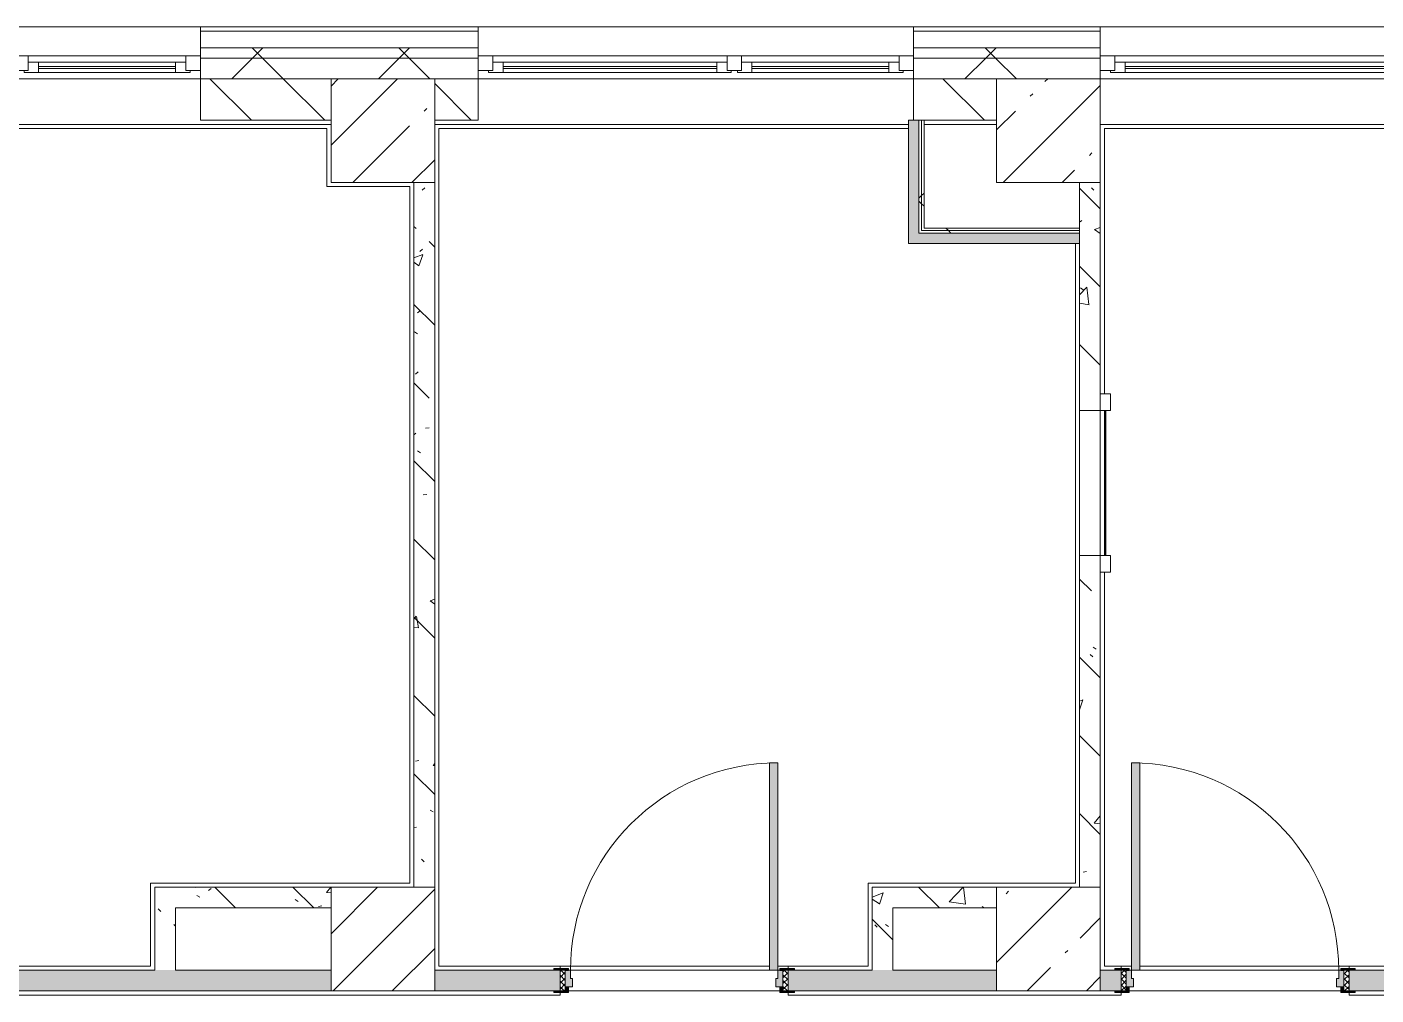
# Model space of a CAD drawing. Header units: millimetres. Extents: x 81368 to 286493, y -8553 to 29000.
# Drawn here: x 231557 to 238063, y 22680 to 27350 of the extents above; entities that cross this region are included whole.
import ezdxf

# ---------------------------------------------------------------- set-up
doc = ezdxf.new("R2010")
doc.units = ezdxf.units.MM
for name, color, linetype, lineweight, true_color in [('A-DOOR-5', 7, 'Continuous', 5, 0xe2e2e2), ('A-DOOR-6', 7, 'Continuous', 5, 0xaaaaaa), ('A-DOOR-FRAM-4', 7, 'Continuous', 5, 0xe2e2e2), ('A-DOOR-FRAM-5', 7, 'Continuous', 5, 0xaaaaaa), ('A-FLOR-3', 7, 'Continuous', 5, 0xaaaaaa), ('I-WALL-5', 7, 'Continuous', 9, 0xe7e7e7), ('I-WALL-8', 7, 'Continuous', 5, 0x787878)]:
    doc.layers.add(name, color=color, linetype=linetype, lineweight=lineweight, true_color=true_color)
for name, color, linetype, lineweight in [('A-GLAZ-2', 7, 'Continuous', 5), ('A-WALL', 7, 'Continuous', 9), ('A-WALL-6', 7, 'Continuous', 5), ('I-WALL-6', 7, 'Continuous', 5), ('S-COLS-1', 7, 'Continuous', 5)]:
    doc.layers.add(name, color=color, linetype=linetype, lineweight=lineweight)
pattern_1 = [(45, (159482.88, 0), (-285.1231, 285.1231), []), (45, (159768, 0), (-285.1231, 285.1231), [504.031, -100.806, 16.764, -84.042])]
pattern_2 = [(135, (159482.9, 0), (-377.1708, -377.1708), [533.4, -88.9, 17.78, -88.9]), (135, (159482.9, 376.94), (-377.1708, -377.1708), []), (50, (159482.9, 0), (637.6445, -55.7866), [66.675, -733.425]), (355, (159482.9, 0), (-123.3494, 668.699), [53.34, -586.74]), (100.451, (159536, -4.65), (514.299, 612.908), [56.665, -623.315]), (46.184, (159482.9, 177.8), (948.7764, -147.15), [100.012, -1100.137]), (96.636, (159561.9, 165.5), (830.909, 865.997), [84.998, -934.973]), (351.184, (159482.9, 177.8), (830.918, 865.988), [80.01, -880.11]), (21, (159571.8, 133.35), (530.6506, -357.9283), [66.675, -733.425]), (326, (159571.8, 133.35), (216.308, 644.6585), [53.34, -586.74]), (71.451, (159616, 103.5), (746.9596, 286.7243), [56.665, -623.315]), (37.5, (159482.88, 0), (10.81053, 295.9426), [16.764, -562.864, 16.764, -578.866, -588.962]), (37.5, (159482.88, 0), (10.81053, 295.9426), [-1175.258, 16.764, -572.198]), (7.5, (159482.88, 0), (233.8692, 350.6318), [16.764, -322.834, 16.764, -549.529, -224.472]), (7.5, (159482.88, 0), (233.8692, 350.6318), [-905.891, 16.764, -207.708]), (327.5, (159284.63, 0), (474.5678, -20.0513), [16.764, -205.486, 16.764, -676.656, -920.115]), (327.5, (159284.63, 0), (474.5678, -20.0513), [-915.67, 16.764, -903.351]), (317.5, (159195.73, 0), (518.4522, 88.9934), [16.764, -272.161, 16.764, -443.738, -653.415]), (317.5, (159195.73, 0), (518.4522, 88.9934), [-749.427, 16.764, -636.651])]
pattern_3 = [(135, (1751.41, 114.685), (-14.14214, -14.14214), []), (225, (1751.41, 114.685), (14.14214, -14.14214), [])]
pattern_4 = [(45, (-371.384, 114.685), (-14.1421, 14.1421), []), (135, (-371.384, 114.685), (-14.1421, -14.1421), [])]
pattern_5 = [(45, (159482.9, 0), (-353.5534, 353.5534), []), (135, (159482.9, 0), (-353.5534, -353.5534), [])]
pattern_6 = [(45, (159482.9, 0), (-530.33, 530.33), []), (135, (159482.9, 0), (-530.33, -530.33), [])]

# ---------------------------------------------------------------- blocks, each defined once
blk = doc.blocks.new('110_Дверь_СКБ_1Ст_Внутренняя1 - Д-11п 1100x2100h_кладовые _все__ коридор _между помещениями блока столовой__ моечные _все_ 2-32102277-1_2_3_птичка')
at = {"layer": 'A-DOOR-5'}
h = blk.add_hatch(color=256, dxfattribs=at)
h.paths.add_polyline_path([(-477.5, -30), (-477.5, 10), (-487.5, 10), (-487.5, 50), (-512.5, 50), (-512.5, -30), (-487.5, -30)])
h.paths.add_polyline_path([(537.5, -30), (537.5, 50), (512.5, 50), (512.5, 10), (502.5, 10), (502.5, -30), (512.5, -30)])
at = {"layer": 'A-DOOR-6'}
h = blk.add_hatch(dxfattribs=at)
h.set_pattern_fill('FP_17', color=256, style=0, pattern_type=2)
h.set_pattern_definition(pattern_3)
h.paths.add_polyline_path([(537.5, -50), (562.5, -50), (562.5, 50), (537.5, 50)])
at = {"layer": 'A-DOOR-FRAM-4'}
for points in [[(-447.5, 50), (-447.5, 1050), (-487.5, 1050), (-487.5, 50)], [(-567.5, 50), (-497.5, 50), (-497.5, 58), (-567.5, 58)], [(562.5, 50), (592.5, 50), (592.5, 58), (522.5, 58), (522.5, 50), (542.6, 50)], [(-567.5, -58), (-497.5, -58), (-497.5, -50), (-567.5, -50)], [(-497.5, -50), (-497.5, -30), (-512.5, -30), (-512.5, -50)], [(537.5, -50), (537.5, -30), (522.5, -30), (522.5, -50)], [(560.5, -58), (592.5, -58), (592.5, -50), (522.5, -51.4), (522.5, -58)]]:
    blk.add_hatch(color=256, dxfattribs=at).paths.add_polyline_path(points)
at = {"layer": 'A-DOOR-FRAM-5'}
h = blk.add_hatch(dxfattribs=at)
h.set_pattern_fill('FP_18', color=256, style=0, pattern_type=2)
h.set_pattern_definition(pattern_4)
h.paths.add_polyline_path([(-537.5, -50), (-512.5, -50), (-512.5, 50), (-537.5, 50)])
at = {"layer": 'A-DOOR-6'}
for p, q in [((-487.5, 1050), (-487.5, 50)), ((-447.5, 1050), (-487.5, 1050)), ((-447.5, 50), (-447.5, 1050)), ((-487.5, 50), (-447.5, 50))]:
    blk.add_line(p, q, dxfattribs=at)
blk.add_arc((-487.5, 50), 1000, 360, 90, dxfattribs=at)
at = {"layer": 'A-DOOR-FRAM-5'}
for p, q in [((-497.5, 58), (-567.5, 58)), ((-567.5, 58), (-567.5, 50)), ((-567.5, 50), (-497.5, 50)), ((-512.5, 50), (-537.5, 50)), ((-537.5, 50), (-537.5, -50)), ((-487.5, 50), (-512.5, 50)), ((-512.5, 50), (-512.5, -30)), ((-512.5, -50), (-512.5, 50)), ((-497.5, 50), (-512.5, 50)), ((-512.5, 50), (-512.5, 49)), ((-512.5, 49), (-497.5, 49)), ((-497.5, 50), (-497.5, 58)), ((-497.5, 49), (-497.5, 50)), ((-487.5, 10), (-487.5, 50)), ((-477.5, 10), (-487.5, 10)), ((-477.5, -30), (-477.5, 10)), ((512.5, 10), (502.5, 10)), ((502.5, 10), (502.5, -30)), ((512.5, 50), (512.5, 10)), ((537.5, 50), (512.5, 50)), ((592.5, 58), (522.5, 58)), ((522.5, 58), (522.5, 50)), ((537.5, 50), (522.5, 50)), ((522.5, 50), (522.5, 49)), ((522.5, 50), (592.5, 50)), ((522.5, 49), (537.5, 49)), ((537.5, -30), (537.5, 50)), ((562.5, 50), (537.5, 50)), ((537.5, 50), (537.5, -50)), ((537.5, 49), (537.5, 50)), ((562.5, -50), (562.5, 50)), ((592.5, 50), (592.5, 58)), ((-497.5, -50), (-567.5, -50)), ((-567.5, -50), (-567.5, -58)), ((-567.5, -58), (-497.5, -58)), ((-537.5, -50), (-512.5, -50)), ((-512.5, -30), (-477.5, -30)), ((-497.5, -30), (-512.5, -30)), ((-512.5, -30), (-512.5, -50)), ((-512.5, -50), (-497.5, -50)), ((-497.5, -50), (-497.5, -30)), ((-497.5, -58), (-497.5, -50)), ((502.5, -30), (537.5, -30)), ((537.5, -30), (522.5, -30)), ((522.5, -30), (522.5, -50)), ((522.5, -50), (537.5, -50)), ((592.5, -50), (522.5, -50)), ((522.5, -50), (522.5, -58)), ((522.5, -58), (592.5, -58)), ((537.5, -50), (537.5, -30)), ((537.5, -50), (562.5, -50)), ((592.5, -58), (592.5, -50))]:
    blk.add_line(p, q, dxfattribs=at)
blk = doc.blocks.new('110_Дверь_СКБ_1Ст_Внутренняя1 - Д-11 1100x2100h_кладовые _все__ коридор _между помещениями блока столовой__ моечные _все_-32089444-1_2_3_птичка')
at = {"layer": 'A-DOOR-5'}
h = blk.add_hatch(color=256, dxfattribs=at)
h.paths.add_polyline_path([(502.5, -30), (537.5, -30), (537.5, 50), (512.5, 50), (512.5, 10), (502.5, 10), (502.5, -6)])
h.paths.add_polyline_path([(-477.5, -30), (-477.5, 10), (-487.5, 10), (-487.5, 50), (-512.5, 50), (-512.5, -30), (-487.5, -30)])
at = {"layer": 'A-DOOR-6'}
h = blk.add_hatch(dxfattribs=at)
h.set_pattern_fill('FP_17', color=256, style=0, pattern_type=2)
h.set_pattern_definition(pattern_3)
h.paths.add_polyline_path([(562.5, -50), (562.5, 50), (537.5, 50), (537.5, -50)])
at = {"layer": 'A-DOOR-FRAM-4'}
for points in [[(512.5, 50), (512.5, 1050), (472.5, 1050), (472.5, 50)], [(-512.5, 50), (-497.5, 50), (-497.5, 58), (-567.5, 58), (-567.5, 50), (-537.5, 50)], [(592.5, 50), (592.5, 58), (522.5, 58), (522.5, 50), (562.5, 50)], [(-567.5, -58), (-497.5, -58), (-497.5, -50), (-567.5, -50)], [(-497.5, -50), (-497.5, -30), (-512.5, -30), (-512.5, -50)], [(522.5, -50), (537.5, -50), (537.5, -30), (522.5, -30)], [(592.5, -58), (592.5, -50), (522.5, -50), (522.5, -58), (562.5, -58)]]:
    blk.add_hatch(color=256, dxfattribs=at).paths.add_polyline_path(points)
at = {"layer": 'A-DOOR-FRAM-5'}
h = blk.add_hatch(dxfattribs=at)
h.set_pattern_fill('FP_18', color=256, style=0, pattern_type=2)
h.set_pattern_definition(pattern_4)
h.paths.add_polyline_path([(-537.5, -50), (-512.5, -50), (-512.5, 50), (-537.5, 50)])
at = {"layer": 'A-DOOR-6'}
for p, q in [((512.5, 1050), (472.5, 1050)), ((472.5, 1050), (472.5, 50)), ((512.5, 50), (512.5, 1050)), ((472.5, 50), (512.5, 50))]:
    blk.add_line(p, q, dxfattribs=at)
blk.add_arc((512.5, 50), 1000, 90, 180, dxfattribs=at)
at = {"layer": 'A-DOOR-FRAM-5'}
for p, q in [((-497.5, 58), (-567.5, 58)), ((-567.5, 58), (-567.5, 50)), ((-567.5, 50), (-497.5, 50)), ((-512.5, 50), (-537.5, 50)), ((-537.5, 50), (-537.5, -50)), ((-487.5, 50), (-512.5, 50)), ((-512.5, 50), (-512.5, -30)), ((-512.5, -50), (-512.5, 50)), ((-497.5, 50), (-512.5, 50)), ((-512.5, 50), (-512.5, 49)), ((-512.5, 49), (-497.5, 49)), ((-497.5, 50), (-497.5, 58)), ((-497.5, 49), (-497.5, 50)), ((-487.5, 10), (-487.5, 50)), ((-477.5, 10), (-487.5, 10)), ((-477.5, -30), (-477.5, 10)), ((512.5, 10), (502.5, 10)), ((502.5, 10), (502.5, -30)), ((512.5, 50), (512.5, 10)), ((537.5, 50), (512.5, 50)), ((592.5, 58), (522.5, 58)), ((522.5, 58), (522.5, 50)), ((537.5, 50), (522.5, 50)), ((522.5, 50), (522.5, 49)), ((522.5, 50), (592.5, 50)), ((522.5, 49), (537.5, 49)), ((537.5, -30), (537.5, 50)), ((562.5, 50), (537.5, 50)), ((537.5, 50), (537.5, -50)), ((537.5, 49), (537.5, 50)), ((562.5, -50), (562.5, 50)), ((592.5, 50), (592.5, 58)), ((-497.5, -50), (-567.5, -50)), ((-567.5, -50), (-567.5, -58)), ((-567.5, -58), (-497.5, -58)), ((-537.5, -50), (-512.5, -50)), ((-512.5, -30), (-477.5, -30)), ((-497.5, -30), (-512.5, -30)), ((-512.5, -30), (-512.5, -50)), ((-512.5, -50), (-497.5, -50)), ((-497.5, -50), (-497.5, -30)), ((-497.5, -58), (-497.5, -50)), ((502.5, -30), (537.5, -30)), ((537.5, -30), (522.5, -30)), ((522.5, -30), (522.5, -50)), ((522.5, -50), (537.5, -50)), ((592.5, -50), (522.5, -50)), ((522.5, -50), (522.5, -58)), ((522.5, -58), (592.5, -58)), ((537.5, -50), (537.5, -30)), ((537.5, -50), (562.5, -50)), ((592.5, -58), (592.5, -50))]:
    blk.add_line(p, q, dxfattribs=at)
blk = doc.blocks.new('BSC_Колонна _Прямоугольная - 500х500-V73-1_2_3_птичка')
at = {"layer": 'S-COLS-1'}
h = blk.add_hatch(dxfattribs=at)
h.set_pattern_fill('FP_116', color=256, style=0, pattern_type=2)
h.set_pattern_definition([(45, (-77000, -22950), (-285.1231, 285.1231), []), (45, (-76714.88, -22950), (-285.1231, 285.1231), [504.031, -100.806, 16.764, -84.042])])
h.paths.add_polyline_path([(250, -250), (250, 250), (-250, 250), (-250, -250), (130, -250)])
for p, q in [((250, 250), (-250, 250)), ((-250, 250), (-250, -250)), ((250, -250), (250, 250)), ((-250, -250), (250, -250))]:
    blk.add_line(p, q, dxfattribs=at)
blk = doc.blocks.new('BSC_Колонна _Прямоугольная - 500х500-V74-1_2_3_птичка')
at = {"layer": 'S-COLS-1'}
h = blk.add_hatch(dxfattribs=at)
h.set_pattern_fill('FP_117', color=256, style=0, pattern_type=2)
h.set_pattern_definition([(45, (-73790, -22950), (-285.1231, 285.1231), []), (45, (-73504.88, -22950), (-285.1231, 285.1231), [504.031, -100.806, 16.764, -84.042])])
h.paths.add_polyline_path([(130, -250), (250, -250), (250, 250), (-250, 250), (-250, -250)])
for p, q in [((250, 250), (-250, 250)), ((-250, 250), (-250, -250)), ((250, -250), (250, 250)), ((-250, -250), (250, -250))]:
    blk.add_line(p, q, dxfattribs=at)
blk = doc.blocks.new('120_Окно_СКБ_2Ст - 120_Окно_СКБ_2Ст 2100х2400 _мал створка справа_-19092174-1_2_3_птичка')
at = {"layer": 'A-GLAZ-2'}
for p, q in [((-1050, -75), (-1050, -5)), ((-1050, -5), (-980, -5)), ((1050, -5), (-1050, -5)), ((-980, -5), (-980, -75)), ((150, -35), (-980, -35)), ((-980, -35), (-980, -75)), ((-930, -85), (-930, -35)), ((-930, -55), (100, -55)), ((100, -65), (-930, -65)), ((100, -85), (100, -35)), ((150, -75), (150, -5)), ((150, -5), (220, -5)), ((150, -75), (150, -35)), ((220, -5), (220, -75)), ((980, -35), (220, -35)), ((220, -35), (220, -75)), ((270, -85), (270, -35)), ((270, -55), (930, -55)), ((930, -65), (270, -65)), ((930, -85), (930, -35)), ((980, -75), (980, -5)), ((980, -5), (1050, -5)), ((980, -75), (980, -35)), ((1050, -5), (1050, -75)), ((-980, -75), (-1050, -75)), ((-1050, -75), (-1000, -75)), ((-980, -75), (-1000, -75)), ((-1000, -75), (-1000, -85)), ((-1000, -85), (170, -85)), ((170, -85), (-1000, -85)), ((220, -75), (150, -75)), ((170, -75), (150, -75)), ((170, -75), (200, -75)), ((170, -85), (170, -75)), ((220, -75), (200, -75)), ((200, -75), (200, -85)), ((200, -85), (1000, -85)), ((1000, -85), (200, -85)), ((1050, -75), (980, -75)), ((1000, -75), (980, -75)), ((1000, -75), (1050, -75)), ((1000, -85), (1000, -75))]:
    blk.add_line(p, q, dxfattribs=at)
blk = doc.blocks.new('120_Окно_СКБ_2Ст - 120_Окно_СКБ_2Ст 3100х2500 _мал_створка слева_ 2-19089248-1_2_3_птичка')
at = {"layer": 'A-GLAZ-2'}
for p, q in [((-1550, -75), (-1550, -5)), ((-1550, -5), (-1480, -5)), ((1550, -5), (-1550, -5)), ((-1480, -5), (-1480, -75)), ((650, -35), (-1480, -35)), ((-1480, -35), (-1480, -75)), ((-1430, -85), (-1430, -35)), ((-1430, -55), (600, -55)), ((600, -65), (-1430, -65)), ((600, -85), (600, -35)), ((650, -75), (650, -5)), ((650, -5), (720, -5)), ((650, -75), (650, -35)), ((720, -5), (720, -75)), ((1480, -35), (720, -35)), ((720, -35), (720, -75)), ((770, -85), (770, -35)), ((770, -55), (1430, -55)), ((1430, -65), (770, -65)), ((1430, -85), (1430, -35)), ((1480, -75), (1480, -5)), ((1480, -5), (1550, -5)), ((1480, -75), (1480, -35)), ((1550, -5), (1550, -75)), ((-1480, -75), (-1550, -75)), ((-1550, -75), (-1500, -75)), ((-1480, -75), (-1500, -75)), ((-1500, -75), (-1500, -85)), ((-1500, -85), (670, -85)), ((670, -85), (-1500, -85)), ((720, -75), (650, -75)), ((670, -75), (650, -75)), ((670, -75), (700, -75)), ((670, -85), (670, -75)), ((720, -75), (700, -75)), ((700, -75), (700, -85)), ((700, -85), (1500, -85)), ((1500, -85), (700, -85)), ((1550, -75), (1480, -75)), ((1500, -75), (1480, -75)), ((1500, -75), (1550, -75)), ((1500, -85), (1500, -75))]:
    blk.add_line(p, q, dxfattribs=at)
blk = doc.blocks.new('Штора противопожарная_Рен - ШТ_700х700-V156-1_2_3_птичка')
at = {"layer": 'A-DOOR-6'}
for p, q in [((-430, 100), (-350, 100)), ((-430, 50), (-430, 100)), ((-350, 100), (-350, 50)), ((-350, 77.5), (350, 77.5)), ((-350, 72.5), (-350, 77.5)), ((350, 72.5), (-350, 72.5)), ((350, 100), (430, 100)), ((350, 50), (350, 100)), ((350, 77.5), (350, 72.5)), ((430, 100), (430, 50)), ((-350, 50), (-430, 50)), ((430, 50), (350, 50))]:
    blk.add_line(p, q, dxfattribs=at)

msp = doc.modelspace()

# ---------------------------------------------------------------- hatches: boundary and pattern name
at = {"layer": 'A-WALL-6'}
h = msp.add_hatch(dxfattribs=at)
h.set_pattern_fill('FP_89', color=256, style=0, pattern_type=2)
h.set_pattern_definition(pattern_5)
h.paths.add_polyline_path([(242908, 27200), (244452.9, 27200), (244452.9, 27250), (239832.9, 27250), (239832.9, 27200), (242708, 27200)])
h.paths.add_polyline_path([(230292.9, 27200), (230292.9, 27250), (227692.9, 27250), (227692.9, 27200), (229792.9, 27200)])
h.paths.add_polyline_path([(226242.9, 27200), (226592.9, 27200), (226592.9, 27250), (225642.9, 27250), (225642.9, 27200)])
h.paths.add_polyline_path([(232392.9, 27200), (233732.9, 27200), (233732.9, 27250), (232392.9, 27250), (232392.9, 27210)])
h.paths.add_polyline_path([(236732.9, 27200), (236732.9, 27250), (235832.9, 27250), (235832.9, 27200), (236232.9, 27200)])
h.paths.add_polyline_path([(217187.9, 27200), (217187.9, 27250), (216342.9, 27250), (216342.9, 27200)])
h.paths.add_polyline_path([(219775, 27200), (220542.9, 27200), (220542.9, 27250), (219487.9, 27250), (219487.9, 27200)])
h.paths.add_polyline_path([(208242.9, 27200), (208242.9, 27250), (207142.9, 27250), (207142.9, 27200), (207642.9, 27200)])
h.paths.add_polyline_path([(214242.9, 27200), (214242.9, 27250), (213342.9, 27250), (213342.9, 27200), (214198.1, 27200)])
h.paths.add_polyline_path([(211242.9, 27200), (211242.9, 27250), (210342.9, 27250), (210342.9, 27200)])
h.paths.add_polyline_path([(204042.9, 27200), (204042.9, 27250), (201642.9, 27250), (201642.9, 27200), (203044.4, 27200)])
h = msp.add_hatch(dxfattribs=at)
h.set_pattern_fill('FP_89', color=256, style=0, pattern_type=2)
h.set_pattern_definition(pattern_5)
h.paths.add_polyline_path([(202242.9, 27100), (204042.9, 27100), (204042.9, 27200), (201642.9, 27200), (201642.9, 27100)])
h.paths.add_polyline_path([(220242.9, 27100), (220542.9, 27100), (220542.9, 27200), (219487.9, 27200), (219487.9, 27100), (219775, 27100)])
h.paths.add_polyline_path([(243582.9, 27100), (244452.9, 27100), (244448.3, 27200), (239832.9, 27198.1), (239832.9, 27100), (242908, 27100)])
h.paths.add_polyline_path([(210882.9, 27100), (211242.9, 27100), (211242.9, 27200), (210342.9, 27200), (210342.9, 27100)])
h.paths.add_polyline_path([(213342.9, 27100), (214242.9, 27100), (214242.9, 27200), (213342.9, 27200), (213342.9, 27140)])
h.paths.add_polyline_path([(207342.9, 27100), (208242.9, 27100), (208242.9, 27200), (207142.9, 27200), (207142.9, 27100)])
h.paths.add_polyline_path([(226560.9, 27100), (226560.9, 27102), (226560.9, 27110), (226592.9, 27110), (226592.9, 27200), (225642.9, 27200), (225642.9, 27100), (226542.9, 27100)])
h.paths.add_polyline_path([(217187.9, 27100), (217187.9, 27200), (216342.9, 27200), (216342.9, 27100), (216832.9, 27100)])
h.paths.add_polyline_path([(236232.9, 27100), (236732.9, 27100), (236732.9, 27200), (235832.9, 27200), (235832.9, 27100)])
h.paths.add_polyline_path([(227724.9, 27100), (230292.9, 27100), (230292.9, 27200), (227692.9, 27200), (227692.9, 27110), (227724.9, 27110), (227724.9, 27102), (227692.9, 27100)])
h.paths.add_polyline_path([(233022.9, 27100), (233732.9, 27100), (233732.9, 27200), (232392.9, 27200), (232392.9, 27100)])
h = msp.add_hatch(dxfattribs=at)
h.set_pattern_fill('FP_100', color=256, style=0, pattern_type=2)
h.set_pattern_definition([(135, (159482.88, 0), (-176.7767, -176.7767), [])])
h.paths.add_polyline_path([(216832.9, 26900), (217187.9, 26900), (217187.9, 27100), (216342.9, 27100), (216342.9, 26900)])
h.paths.add_polyline_path([(202242.9, 26900), (204042.9, 26900), (204042.9, 27100), (202242.9, 27100), (202242.9, 27061.4)])
h.paths.add_polyline_path([(210480.2, 26900), (211242.9, 26900), (211242.9, 27100), (210342.9, 27100), (210342.9, 26900)])
h.paths.add_polyline_path([(213342.9, 26900), (213642.9, 26900), (213642.9, 27100), (213342.9, 27100), (213342.9, 26969.4)])
h.paths.add_polyline_path([(240132.9, 26900), (240132.9, 27100), (239832.9, 27100), (239832.9, 26900)])
h.paths.add_polyline_path([(220242.9, 26900), (220542.9, 26900), (220542.9, 27100), (220242.9, 27100), (220242.9, 26953.9)])
h.paths.add_polyline_path([(236232.9, 26900), (236232.9, 27100), (235832.9, 27100), (235832.9, 26900), (235911.1, 26900)])
h.paths.add_polyline_path([(226542.9, 26900), (226542.9, 27100), (226242.9, 27100), (226242.9, 26900)])
h.paths.add_polyline_path([(219487.9, 26900), (219642.9, 26900), (219642.9, 27100), (219487.9, 27100), (219487.9, 26936.5)])
h.paths.add_polyline_path([(227688.9, 26900), (229792.9, 26900), (229792.9, 27100), (227688.9, 27100), (227688.9, 27091.3)])
h.paths.add_polyline_path([(233732.9, 26900), (233732.9, 27100), (233522.9, 27100), (233522.9, 26900)])
h.paths.add_polyline_path([(233022.9, 26900), (233022.9, 27100), (232392.9, 27100), (232392.9, 26900)])
h.paths.add_polyline_path([(207142.9, 26900), (207642.9, 26900), (207642.9, 27100), (207142.9, 27100), (207142.9, 27079.6)])
at = {"layer": 'I-WALL-5'}
for points in [[(235812.9, 26355), (235857.9, 26355), (235857.9, 26900), (235807.9, 26900), (235807.9, 26355)], [(236612.9, 26305), (236632.9, 26305), (236632.9, 26355), (235807.9, 26355), (235812.9, 26305), (236505.5, 26305)]]:
    msp.add_hatch(color=256, dxfattribs=at).paths.add_polyline_path(points)
at = {"layer": 'I-WALL-6'}
h = msp.add_hatch(dxfattribs=at)
h.set_pattern_fill('FP_187', color=256, style=0, pattern_type=2)
h.set_pattern_definition(pattern_6)
h.paths.add_polyline_path([(235870.4, 26367.5), (235870.4, 26900), (235857.9, 26900), (235857.9, 26367.5)])
h = msp.add_hatch(dxfattribs=at)
h.set_pattern_fill('FP_187', color=256, style=0, pattern_type=2)
h.set_pattern_definition(pattern_6)
h.paths.add_polyline_path([(235882.9, 26380), (235882.9, 26900), (235870.4, 26900), (235870.4, 26380)])
h = msp.add_hatch(dxfattribs=at)
h.set_pattern_fill('FP_187', color=256, style=0, pattern_type=2)
h.set_pattern_definition(pattern_6)
h.paths.add_polyline_path([(236612.9, 26355), (236632.9, 26355), (236632.9, 26367.5), (235857.9, 26367.5), (235857.9, 26355), (236505.5, 26355)])
h = msp.add_hatch(dxfattribs=at)
h.set_pattern_fill('FP_187', color=256, style=0, pattern_type=2)
h.set_pattern_definition(pattern_6)
h.paths.add_polyline_path([(236505.5, 26367.5), (236632.9, 26367.5), (236632.9, 26380), (235870.4, 26380), (235870.4, 26367.5), (236232.9, 26367.5)])
at = {"layer": 'I-WALL-8'}
h = msp.add_hatch(dxfattribs=at)
h.set_pattern_fill('FP_98', color=256, style=0, pattern_type=2)
h.set_pattern_definition(pattern_2)
h.paths.add_polyline_path([(233422.9, 23200), (233522.9, 23200), (233522.9, 26600), (233422.9, 26600), (233422.9, 23220)])
h = msp.add_hatch(dxfattribs=at)
h.set_pattern_fill('FP_98', color=256, style=0, pattern_type=2)
h.set_pattern_definition(pattern_2)
h.paths.add_polyline_path([(236732.9, 23200), (236732.9, 24800), (236632.9, 24800), (236632.9, 23200), (236712.9, 23200)])
h.paths.add_polyline_path([(236732.9, 25500), (236732.9, 26600), (236632.9, 26600), (236632.9, 25500)])
h = msp.add_hatch(dxfattribs=at)
h.set_pattern_fill('FP_98', color=256, style=0, pattern_type=2)
h.set_pattern_definition(pattern_2)
h.paths.add_polyline_path([(232272.9, 23100), (233022.9, 23100), (233022.9, 23200), (232172.9, 23200), (232172.9, 23100)])
h = msp.add_hatch(dxfattribs=at)
h.set_pattern_fill('FP_98', color=256, style=0, pattern_type=2)
h.set_pattern_definition(pattern_2)
h.paths.add_polyline_path([(236232.9, 23100), (236232.9, 23200), (235632.9, 23200), (235632.9, 23100), (236032.9, 23100)])
h = msp.add_hatch(dxfattribs=at)
h.set_pattern_fill('FP_98', color=256, style=0, pattern_type=2)
h.set_pattern_definition(pattern_2)
h.paths.add_polyline_path([(232172.9, 22800), (232272.9, 22800), (232272.9, 23100), (232172.9, 23100), (232172.9, 22820)])
h = msp.add_hatch(dxfattribs=at)
h.set_pattern_fill('FP_98', color=256, style=0, pattern_type=2)
h.set_pattern_definition(pattern_2)
h.paths.add_polyline_path([(235651.7, 22800), (235732.9, 22800), (235732.9, 23100), (235632.9, 23100), (235632.9, 22800)])
h = msp.add_hatch(dxfattribs=at)
h.set_pattern_fill('FP_98', color=256, style=0, pattern_type=2)
h.set_pattern_definition(pattern_2)
h.paths.add_polyline_path([(236732.9, 22700), (236832.9, 22700), (236832.9, 22800), (236732.9, 22800), (236732.9, 22709.1)])
h.paths.add_polyline_path([(235651.7, 22700), (236232.9, 22700), (236232.9, 22800), (235227.7, 22800), (235227.7, 22700), (235612.9, 22700)])
h.paths.add_polyline_path([(238182.7, 22700), (240132.9, 22700), (240132.9, 22800), (237932.9, 22800), (237932.9, 22700), (237962.9, 22700)])
h.paths.add_polyline_path([(241682.9, 22700), (241912.9, 22700), (241912.9, 22800), (241712.9, 22798), (241712.9, 22790), (241682.9, 22790), (241682.9, 22710), (241712.9, 22710), (241712.9, 22702), (241682.9, 22702)])
h.paths.add_polyline_path([(240712.1, 22700), (240702.9, 22702), (240702.9, 22710), (240732.9, 22710), (240732.9, 22790), (240702.9, 22790), (240702.9, 22798), (240632.9, 22796.4), (240632.9, 22700), (240702.9, 22700)])
h.paths.add_polyline_path([(229722.9, 22700), (229792.9, 22704), (229792.9, 22800), (229692.9, 22800), (229692.9, 22700)])
h.paths.add_polyline_path([(228592.9, 22700), (228592.9, 22800), (227792.9, 22800), (227792.9, 22700), (228567.9, 22700)])
h.paths.add_polyline_path([(233522.9, 22700), (234127.7, 22700), (234127.7, 22800), (233522.9, 22800), (233522.9, 22730.9)])
h.paths.add_polyline_path([(232152.9, 22700), (233022.9, 22700), (233022.9, 22800), (230292.9, 22800), (230292.9, 22700), (230928.7, 22700)])
at = {"layer": 'S-COLS-1'}
h = msp.add_hatch(dxfattribs=at)
h.set_pattern_fill('FP_69', color=256, style=0, pattern_type=2)
h.set_pattern_definition(pattern_1)
h.paths.add_polyline_path([(233422.9, 26600), (233522.9, 26600), (233522.9, 27100), (233022.9, 27100), (233022.9, 26600), (233402.9, 26600)])
h = msp.add_hatch(dxfattribs=at)
h.set_pattern_fill('FP_69', color=256, style=0, pattern_type=2)
h.set_pattern_definition(pattern_1)
h.paths.add_polyline_path([(236232.9, 26600), (236732.9, 26600), (236732.9, 27100), (236232.9, 27100), (236232.9, 26860)])

# ---------------------------------------------------------------- linework, layer by layer
at = {"layer": 'A-FLOR-3'}
for p, q in [((233002.9, 26860), (230312.9, 26860)), ((233002.9, 26580), (233002.9, 26860)), ((235807.9, 26860), (233542.9, 26860)), ((233542.9, 26860), (233542.9, 22820)), ((240112.9, 26860), (236752.9, 26860)), ((236752.9, 26860), (236752.9, 25580)), ((233402.9, 26580), (233002.9, 26580)), ((233402.9, 23220), (233402.9, 26580)), ((236612.9, 23220), (236612.9, 26305)), ((236752.9, 25500), (236752.9, 24800)), ((236752.9, 24720), (236752.9, 22820)), ((232152.9, 23220), (233402.9, 23220)), ((232152.9, 22820), (232152.9, 23220)), ((235612.9, 22820), (235612.9, 23220)), ((235612.9, 23220), (236612.9, 23220)), ((230662.9, 22820), (232152.9, 22820)), ((233542.9, 22820), (235137.7, 22820)), ((234127.7, 22820), (234127.7, 22808)), ((235177.7, 22820), (235612.9, 22820)), ((235227.7, 22808), (235227.7, 22820)), ((236752.9, 22820), (236882.9, 22820)), ((236832.9, 22820), (236832.9, 22808)), ((236922.9, 22820), (240112.9, 22820)), ((237932.9, 22808), (237932.9, 22820)), ((234127.7, 22680), (229692.9, 22680)), ((234127.7, 22692), (234127.7, 22680)), ((235227.7, 22680), (235227.7, 22692)), ((236832.9, 22680), (235227.7, 22680)), ((236832.9, 22692), (236832.9, 22680)), ((237932.9, 22680), (237932.9, 22692)), ((240732.9, 22680), (237932.9, 22680))]:
    msp.add_line(p, q, dxfattribs=at)
at = {"layer": 'A-WALL'}
for p, q in [((233732.9, 27330), (232392.9, 27330)), ((236732.9, 27330), (235832.9, 27330)), ((233732.9, 27250), (232392.9, 27250)), ((233732.9, 27200), (232392.9, 27200)), ((236732.9, 27250), (235832.9, 27250)), ((236732.9, 27200), (235832.9, 27200)), ((233022.9, 27100), (232392.9, 27100)), ((232392.9, 27100), (233022.9, 27100)), ((233732.9, 27100), (233522.9, 27100)), ((233522.9, 27100), (233732.9, 27100)), ((236232.9, 27100), (235832.9, 27100)), ((235832.9, 27100), (236232.9, 27100)), ((235857.9, 26900), (235857.9, 26355)), ((235870.4, 26900), (235870.4, 26367.5)), ((235857.9, 26355), (236632.9, 26355)), ((235870.4, 26367.5), (236632.9, 26367.5))]:
    msp.add_line(p, q, dxfattribs=at)
at = {"layer": 'A-WALL-6'}
for p, q in [((236732.9, 27350), (227692.9, 27350)), ((232392.9, 27350), (232392.9, 27100)), ((233732.9, 27100), (233732.9, 27350)), ((235832.9, 27350), (235832.9, 27100)), ((236732.9, 27100), (236732.9, 27350)), ((244452.9, 27350), (236732.9, 27350)), ((232392.9, 27100), (229792.9, 27100)), ((232392.9, 27100), (232392.9, 26900)), ((233022.9, 26900), (233022.9, 27100)), ((233022.9, 27100), (233522.9, 27100)), ((233522.9, 27100), (233522.9, 26900)), ((233732.9, 26900), (233732.9, 27100)), ((235832.9, 27100), (233732.9, 27100)), ((235832.9, 27100), (235832.9, 26900)), ((236232.9, 26900), (236232.9, 27100)), ((239832.9, 27100), (236232.9, 27100)), ((232392.9, 26900), (233022.9, 26900)), ((233522.9, 26900), (233732.9, 26900)), ((235882.9, 26900), (236232.9, 26900))]:
    msp.add_line(p, q, dxfattribs=at)
at = {"layer": 'I-WALL-6'}
for p, q in [((230292.9, 27100), (232392.9, 27100)), ((233732.9, 27100), (235832.9, 27100)), ((236732.9, 27100), (239832.9, 27100)), ((233022.9, 26880), (230292.9, 26880)), ((235807.9, 26880), (233522.9, 26880)), ((235882.9, 26900), (235807.9, 26900)), ((235807.9, 26900), (235807.9, 26305)), ((235882.9, 26380), (235882.9, 26900)), ((236232.9, 26880), (235882.9, 26880)), ((240132.9, 26880), (236732.9, 26880)), ((233422.9, 26600), (233422.9, 23200)), ((233522.9, 26600), (233422.9, 26600)), ((233522.9, 23200), (233522.9, 26600)), ((236632.9, 26600), (236632.9, 23200)), ((236732.9, 26600), (236632.9, 26600)), ((236732.9, 25580), (236732.9, 26600)), ((236632.9, 26380), (235882.9, 26380)), ((235807.9, 26305), (236632.9, 26305)), ((236632.9, 25500), (236732.9, 25500)), ((236732.9, 25500), (236732.9, 24800)), ((236732.9, 24800), (236632.9, 24800)), ((236732.9, 23200), (236732.9, 24720)), ((233022.9, 23200), (232172.9, 23200)), ((232172.9, 23200), (232172.9, 22800)), ((236232.9, 23200), (235632.9, 23200)), ((235632.9, 23200), (235632.9, 22800)), ((232272.9, 23100), (233022.9, 23100)), ((232272.9, 22800), (232272.9, 23100)), ((235732.9, 23100), (236232.9, 23100)), ((235732.9, 22800), (235732.9, 23100)), ((232172.9, 22800), (230642.9, 22800)), ((233022.9, 22800), (232272.9, 22800)), ((234097.7, 22800), (233522.9, 22800)), ((234177.7, 22800), (235137.7, 22800)), ((235632.9, 22800), (235257.7, 22800)), ((236232.9, 22800), (235732.9, 22800)), ((236802.9, 22800), (236732.9, 22800)), ((236922.9, 22800), (237882.9, 22800)), ((240132.9, 22800), (237962.9, 22800)), ((230292.9, 22700), (233022.9, 22700)), ((233522.9, 22700), (234097.7, 22700)), ((235187.7, 22700), (234167.7, 22700)), ((235257.7, 22700), (236232.9, 22700)), ((236732.9, 22700), (236802.9, 22700)), ((237892.9, 22700), (236872.9, 22700)), ((237962.9, 22700), (240132.9, 22700))]:
    msp.add_line(p, q, dxfattribs=at)
at = {"layer": 'S-COLS-1'}
for p, q in [((233522.9, 27100), (233022.9, 27100)), ((233022.9, 27100), (233022.9, 26900)), ((233522.9, 26900), (233522.9, 27100)), ((236732.9, 27100), (236232.9, 27100)), ((236232.9, 27100), (236232.9, 26900)), ((236732.9, 26600), (236732.9, 27100)), ((233022.9, 26900), (233022.9, 26600)), ((233522.9, 26600), (233522.9, 26900)), ((236232.9, 26900), (236232.9, 26600)), ((233022.9, 26600), (233522.9, 26600)), ((236232.9, 26600), (236732.9, 26600))]:
    msp.add_line(p, q, dxfattribs=at)

# ---------------------------------------------------------------- block references
at = {"layer": 'A-DOOR-6', "rotation": 270}
msp.add_blockref('Штора противопожарная_Рен - ШТ_700х700-V156-1_2_3_птичка', (236682.9, 25150), dxfattribs=at)
at = {"layer": 'A-DOOR-6'}
for name, p in [('110_Дверь_СКБ_1Ст_Внутренняя1 - Д-11 1100x2100h_кладовые _все__ коридор _между помещениями блока столовой__ моечные _все_-32089444-1_2_3_птичка', (234665.2, 22750)), ('110_Дверь_СКБ_1Ст_Внутренняя1 - Д-11п 1100x2100h_кладовые _все__ коридор _между помещениями блока столовой__ моечные _все_ 2-32102277-1_2_3_птичка', (237370.4, 22750))]:
    msp.add_blockref(name, p, dxfattribs=at)
at = {"layer": 'A-GLAZ-2'}
for name, p in [('120_Окно_СКБ_2Ст - 120_Окно_СКБ_2Ст 2100х2400 _мал створка справа_-19092174-1_2_3_птичка', (231342.9, 27215)), ('120_Окно_СКБ_2Ст - 120_Окно_СКБ_2Ст 2100х2400 _мал створка справа_-19092174-1_2_3_птичка', (234782.9, 27215)), ('120_Окно_СКБ_2Ст - 120_Окно_СКБ_2Ст 3100х2500 _мал_створка слева_ 2-19089248-1_2_3_птичка', (238282.9, 27215))]:
    msp.add_blockref(name, p, dxfattribs=at)
at = {"layer": 'S-COLS-1'}
for name, p in [('BSC_Колонна _Прямоугольная - 500х500-V74-1_2_3_птичка', (233272.9, 22950)), ('BSC_Колонна _Прямоугольная - 500х500-V73-1_2_3_птичка', (236482.9, 22950))]:
    msp.add_blockref(name, p, dxfattribs=at)

doc.saveas('drawing.dxf')
